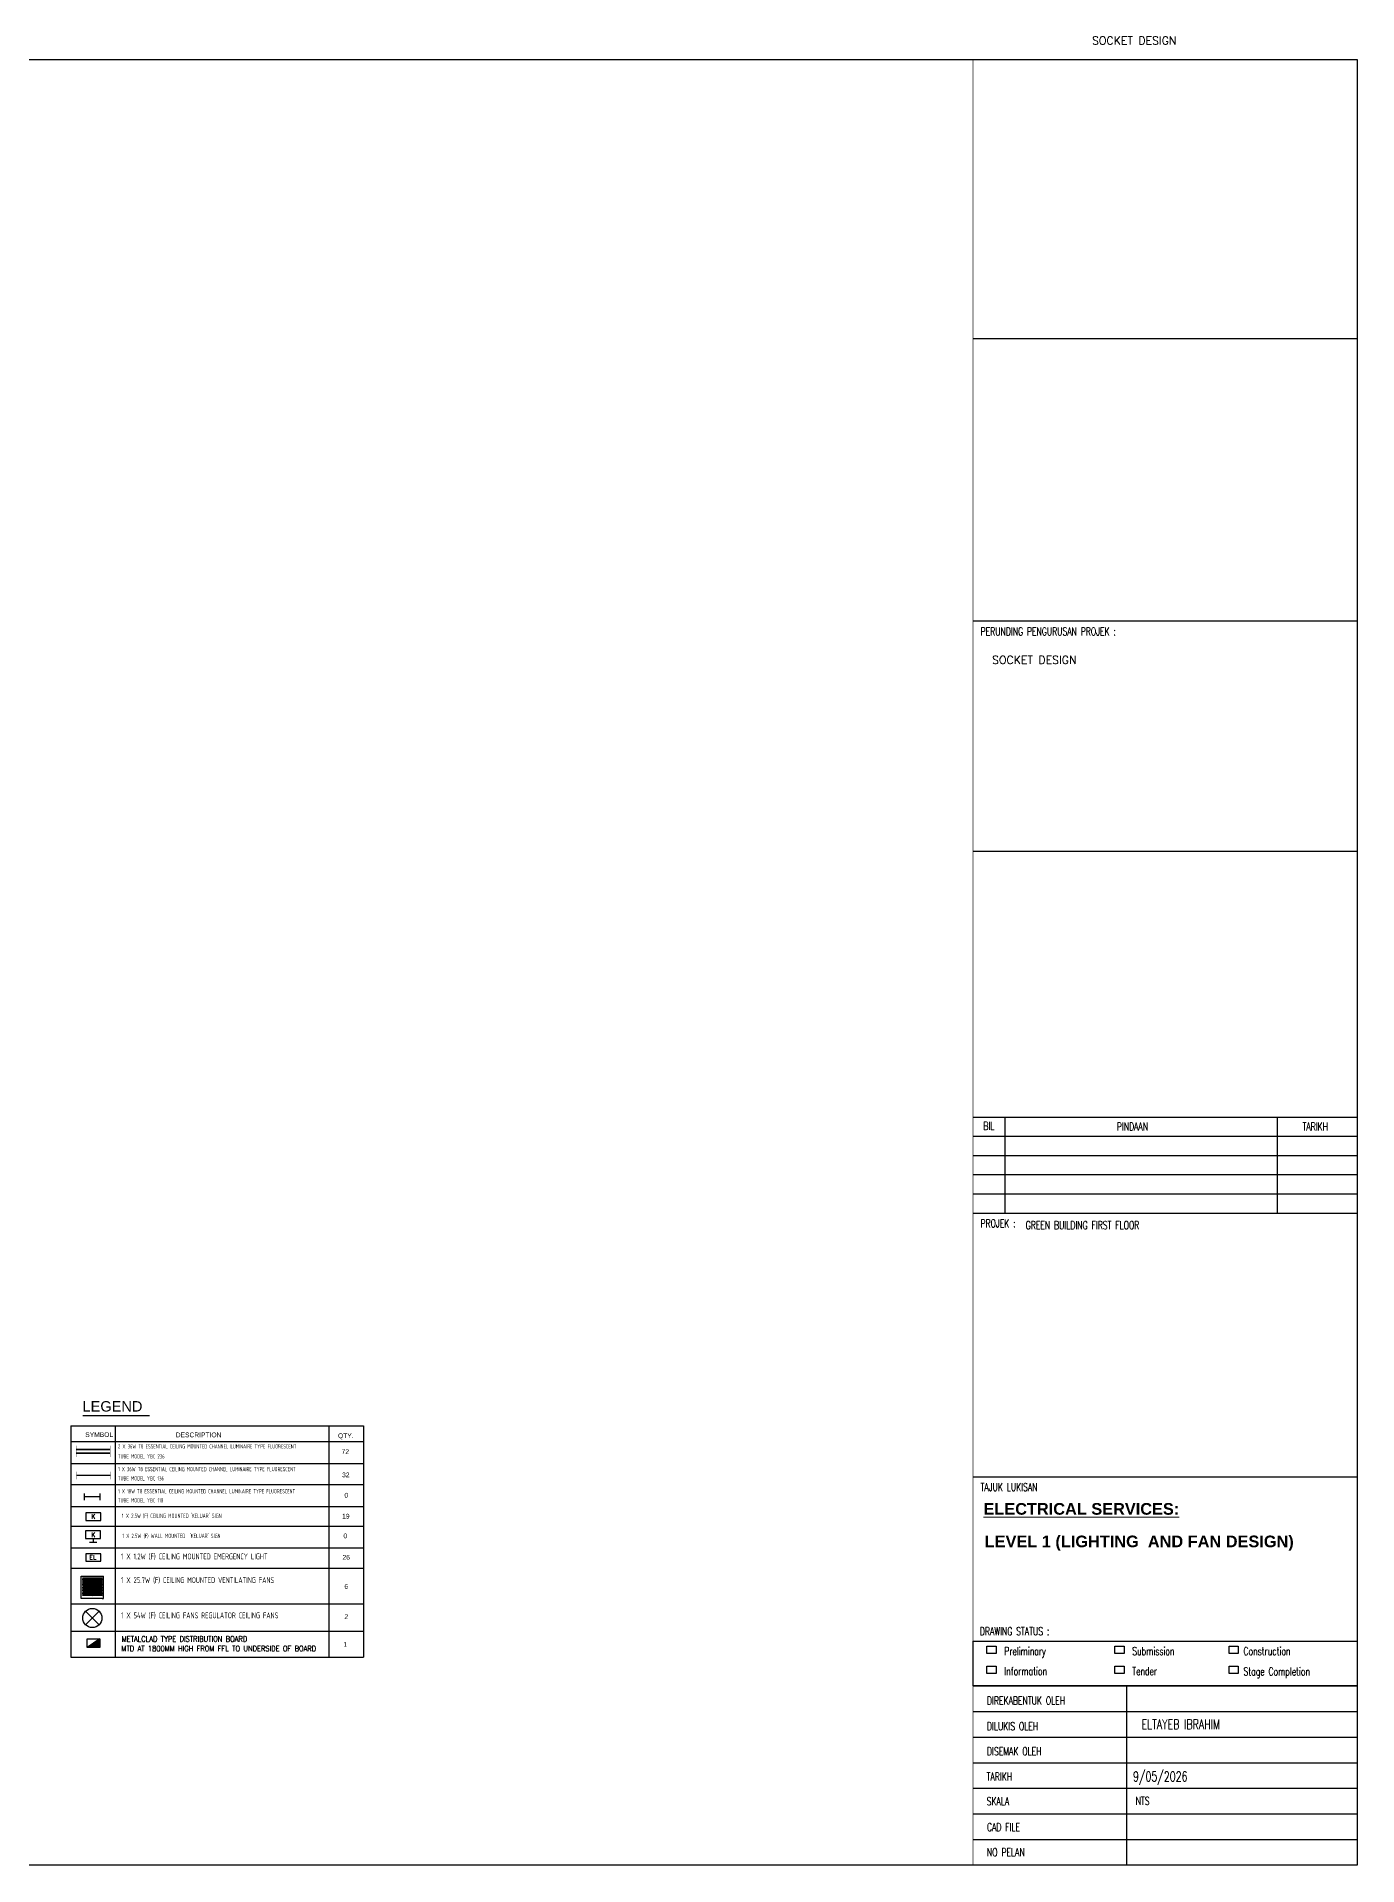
# Model space of a CAD drawing. Header units: inches. Extents: x -106637491 to 103561800, y -86378143 to 103507007.
# Drawn here: x 64768 to 112202, y 13676 to 79376 of the extents above; entities that cross this region are included whole.
import ezdxf

# ---------------------------------------------------------------- set-up
doc = ezdxf.new("R2010")
doc.units = ezdxf.units.IN
doc.header["$MEASUREMENT"] = 0
doc.linetypes.add('DASHED2', pattern=[0.375, 0.25, -0.125])
doc.layers.get('0').update_dxf_attribs({"color": 255})
for name, color, linetype in [('9', 7, 'Continuous'), ('A-TXTBOMBA', 7, 'Continuous'), ('area', 3, 'Continuous'), ('dmension', 4, 'Continuous'), ('dxt_text', 4, 'Continuous'), ('Edges', 7, 'Continuous'), ('eLAMPU', 7, 'Continuous'), ('ELECT', 6, 'Continuous'), ('elk_LAMPU', 6, 'Continuous'), ('FITTING', 40, 'Continuous'), ('lamb(new)', 5, 'Continuous'), ('LAMPU', 7, 'Continuous'), ('t.block', 4, 'Continuous'), ('TB', 8, 'Continuous')]:
    doc.layers.add(name, color=color, linetype=linetype)
doc.layers.add('TEXT', color=8, linetype='Continuous', lineweight=20)
doc.layers.get('elk_LAMPU').off()
doc.styles.add('ARIAL', font='romans.shx', dxfattribs={"height": 2})
doc.styles.add('ARIAL2', font='arial.ttf', dxfattribs={"height": 200})
doc.styles.add('DIM', font='dim', dxfattribs={"width": 0.75})
doc.styles.add('ROMANS', font='romans.shx', dxfattribs={"width": 0.5, "height": 400})
doc.styles.add('SANSSERIFBOLD', font='sasb____.pfb', dxfattribs={"height": 12})
doc.styles.add('TEXT25', font='SIMPLEX.shx', dxfattribs={"width": 0.7, "height": 62.5})

# ---------------------------------------------------------------- blocks, each defined once
blk = doc.blocks.new('YBS 118')
at = {"layer": 'lamb(new)'}
for p, q in [((86608002, -1196899), (86608002, -1196643)), ((86608612, -1196899), (86608612, -1196643))]:
    blk.add_line(p, q, dxfattribs=at)
for points, const_width in [([(86608612, -1196771), (86608002, -1196771)], 50.8), ([(86608002, -1196899), (86608002, -1196643)], 10.2), ([(86608612, -1196899), (86608612, -1196643)], 10.2)]:
    blk.add_lwpolyline(points, dxfattribs=dict(at, const_width=const_width))
blk = doc.blocks.new('EXITE')
at = {"layer": 'A-TXTBOMBA', "color": 3}
blk.add_lwpolyline([(86607836, -1196697), (86607300, -1196697), (86607300, -1196967), (86607836, -1196967)], close=True, dxfattribs=at)
at = {"layer": 'A-TXTBOMBA', "color": 3, "style": 'ARIAL'}
blk.add_text('K', height=165, dxfattribs=at).set_placement((86607491, -1196907))
blk = doc.blocks.new('Elight')
at = {"layer": 'A-TXTBOMBA', "color": 6}
blk.add_lwpolyline([(86606267, -1196730), (86605731, -1196730), (86605731, -1197001), (86606267, -1197001)], close=True, dxfattribs=at)
at = {"layer": 'A-TXTBOMBA', "color": 6, "style": 'ARIAL'}
blk.add_text('EL', height=164.8, dxfattribs=at).set_placement((86605850, -1196940))
blk = doc.blocks.new('eexit')
at = {"layer": 'A-TXTBOMBA', "color": 3}
blk.add_lwpolyline([(86700150, -1205751), (86699614, -1205751), (86699614, -1206022), (86700150, -1206022)], close=True, dxfattribs=at)
at = {"layer": 'eLAMPU', "color": 3, "linetype": 'Continuous'}
for p, q in [((86700015, -1206171), (86699748, -1206171)), ((86699882, -1206011), (86699882, -1206171))]:
    blk.add_line(p, q, dxfattribs=at)
at = {"layer": 'A-TXTBOMBA', "color": 3, "style": 'ARIAL'}
blk.add_text('K', height=165, dxfattribs=at).set_placement((86699817, -1205977))
blk = doc.blocks.new('Exhaust Fan 8-Inch fr')
at = {"layer": 'Edges'}
for p, q in [((-5.91, 7.27), (5.91, 7.27)), ((-5.91, -4.54), (-5.91, 7.27)), ((-5.12, 6.08), (-5.12, 6.47)), ((-5.12, 6.47), (5.12, 6.47)), ((5.12, 6.08), (-5.12, 6.08)), ((-5.12, 5.26), (-5.12, 5.65)), ((-5.12, 5.65), (-0.31, 5.65)), ((-1.81, 5.26), (-5.12, 5.26)), ((-5.12, 4.43), (-5.12, 4.83)), ((-5.12, 4.83), (-2.54, 4.83)), ((-3.05, 4.43), (-5.12, 4.43)), ((-5.12, 3.61), (-5.12, 4)), ((-5.12, 4), (-3.38, 4)), ((-3.69, 3.61), (-5.12, 3.61)), ((-5.12, 2.79), (-5.12, 3.18)), ((-5.12, 3.18), (-3.89, 3.18)), ((-4.06, 2.79), (-5.12, 2.79)), ((-5.12, 1.96), (-5.12, 2.36)), ((-5.12, 2.36), (-4.2, 2.36)), ((-4.25, 1.96), (-5.12, 1.96)), ((-5.12, 1.14), (-5.12, 1.53)), ((-5.12, 1.53), (-4.31, 1.53)), ((-4.3, 1.14), (-5.12, 1.14)), ((-5.12, 0.32), (-5.12, 0.71)), ((-5.12, 0.71), (-4.25, 0.71)), ((-4.19, 0.32), (-5.12, 0.32)), ((-4.31, 1.53), (-4.33, 1.36)), ((-4.33, 1.36), (-4.3, 1.14)), ((-4.31, 1.53), (-4.29, 1.53)), ((-4.29, 1.14), (-4.3, 1.14)), ((-4.29, 1.53), (-4.29, 1.14)), ((-4.29, 1.53), (-4.22, 1.53)), ((-2.3, 1.14), (-4.29, 1.14)), ((-4.22, 2.17), (-4.25, 1.96)), ((-4.22, 1.96), (-4.25, 1.96)), ((-4.25, 0.71), (-4.22, 0.55)), ((-4.25, 0.71), (-3.04, 0.71)), ((-4.2, 2.36), (-4.22, 2.17)), ((-4.22, 1.96), (-4.22, 2.17)), ((-1.63, 1.96), (-4.22, 1.96)), ((-4.22, 1.53), (-4.22, 1.52)), ((-4.22, 1.53), (-1.43, 1.53)), ((-4.22, 1.52), (-1.43, 1.52)), ((-4.22, 0.65), (-3.16, 0.65)), ((-4.22, 0.55), (-4.22, 0.65)), ((-4.22, 0.55), (-4.19, 0.32)), ((-4.2, 2.36), (-1.93, 2.36)), ((-3.53, 0.32), (-4.19, 0.32)), ((-3.89, 3.18), (-4.06, 2.79)), ((-2.18, 2.79), (-4.06, 2.79)), ((-3.89, 3.18), (-2.4, 3.18)), ((-3.38, 4), (-3.69, 3.61)), ((-2.65, 3.61), (-3.69, 3.61)), ((-3.37, 0.52), (-3.53, 0.32)), ((-0.3, 0.32), (-3.53, 0.32)), ((-3.38, 4), (-2.75, 4)), ((-3.37, 0.52), (-3.16, 0.65)), ((-3.16, 0.65), (-3.04, 0.71)), ((-2.54, 4.83), (-3.05, 4.43)), ((-2.52, 4.43), (-3.05, 4.43)), ((-3.04, 0.71), (-0.26, 0.71)), ((-2.71, 3.71), (-2.75, 4)), ((-2.75, 4), (-2.74, 4)), ((-2.7, 3.72), (-2.74, 4)), ((-2.74, 4), (-0.47, 4)), ((-2.7, 3.72), (-2.71, 3.71)), ((-2.65, 3.61), (-2.71, 3.71)), ((-2.64, 3.61), (-2.7, 3.72)), ((-2.64, 3.61), (-2.65, 3.61)), ((-0.24, 3.61), (-2.64, 3.61)), ((-2.54, 4.83), (-1.91, 4.83)), ((-2.52, 4.43), (-2.46, 4.51)), ((-2.51, 4.43), (-2.52, 4.43)), ((-2.51, 4.43), (-2.45, 4.51)), ((-0.72, 4.43), (-2.51, 4.43)), ((-2.45, 4.51), (-2.46, 4.51)), ((-2.45, 4.51), (-1.91, 4.83)), ((-2.18, 2.79), (-2.4, 3.18)), ((-2.4, 3.18), (-2.39, 3.18)), ((-2.16, 2.79), (-2.39, 3.18)), ((-2.39, 3.18), (0.01, 3.18)), ((-2.3, 1.14), (-1.74, 1.46)), ((-0.61, 1.14), (-2.3, 1.14)), ((-2.16, 2.79), (-2.18, 2.79)), ((0.1, 2.79), (-2.16, 2.79)), ((-1.77, 2.08), (-1.93, 2.36)), ((-1.93, 2.36), (-1.91, 2.36)), ((-1.91, 4.83), (-0.99, 4.83)), ((-1.76, 2.09), (-1.91, 2.36)), ((-1.91, 2.36), (0.07, 2.36)), ((-1.43, 5.42), (-1.81, 5.26)), ((-1.43, 5.26), (-1.81, 5.26)), ((-1.76, 2.09), (-1.77, 2.08)), ((-1.77, 2.08), (-1.63, 1.96)), ((-1.76, 2.09), (-1.61, 1.96)), ((-1.74, 1.46), (-1.43, 1.52)), ((-1.61, 1.96), (-1.63, 1.96)), ((-0.35, 1.96), (-1.61, 1.96)), ((-1.12, 5.54), (-1.43, 5.42)), ((-1.43, 5.42), (-1.43, 5.26)), ((-1.03, 5.26), (-1.43, 5.26)), ((-1.43, 1.53), (-1.43, 1.52)), ((-1.43, 1.52), (-1.32, 1.53)), ((-1.43, 1.53), (-1.32, 1.53)), ((-1.43, 1.52), (-1.43, 1.52)), ((-1.32, 1.53), (-1.14, 1.53)), ((-1.14, 1.53), (-1.1, 1.52)), ((-1.14, 1.53), (-1.1, 1.53)), ((-1.03, 5.56), (-1.12, 5.54)), ((-1.1, 1.53), (-1.1, 1.52)), ((-1.1, 1.53), (-0.65, 1.53)), ((-1.1, 1.52), (-0.72, 1.42)), ((-0.31, 5.65), (-1.03, 5.56)), ((-1.03, 5.56), (-1.03, 5.26)), ((1.03, 5.26), (-1.03, 5.26)), ((-0.9, 4.76), (-0.99, 4.83)), ((-0.99, 4.83), (1.03, 4.83)), ((-0.9, 4.76), (-0.72, 4.43)), ((1.03, 4.43), (-0.72, 4.43)), ((-0.72, 1.42), (-0.66, 1.37)), ((-0.67, 1.43), (-0.65, 1.53)), ((-0.66, 1.37), (-0.67, 1.43)), ((-0.65, 1.26), (-0.66, 1.37)), ((-0.65, 1.53), (0.61, 1.53)), ((-0.61, 1.14), (-0.65, 1.26)), ((0.57, 1.14), (-0.61, 1.14)), ((-0.47, 4), (-0.24, 3.61)), ((-0.47, 4), (1.03, 4)), ((-0.35, 1.96), (-0.33, 1.98)), ((0.31, 1.96), (-0.35, 1.96)), ((-0.33, 1.98), (-0.17, 2.04)), ((-0.31, 5.65), (0.31, 5.65)), ((-0.3, 0.32), (-0.23, 0.57)), ((-0.29, 0.32), (-0.3, 0.32)), ((-0.29, 0.32), (-0.27, 0.37)), ((-0.13, 0.32), (-0.29, 0.32)), ((-0.27, 0.37), (-0.22, 0.56)), ((-0.27, 0.37), (-0.12, 0.35)), ((-0.22, 0.56), (-0.26, 0.71)), ((-0.23, 0.57), (-0.26, 0.71)), ((-0.26, 0.71), (-0.26, 0.71)), ((-0.26, 0.71), (-0.01, 0.71)), ((1.03, 3.61), (-0.24, 3.61)), ((-0.23, 0.57), (-0.22, 0.56)), ((-0.17, 2.04), (-0.05, 2.05)), ((-0.13, 0.32), (-0.12, 0.35)), ((-0.12, 0.32), (-0.13, 0.32)), ((-0.12, 0.32), (-0.01, 0.7)), ((-0.12, 0.35), (-0.02, 0.69)), ((1.97, 0.32), (-0.12, 0.32)), ((0, 2.1), (-0.05, 2.05)), ((-0.05, 2.05), (0, 2.06)), ((-0.02, 0.69), (-0.01, 0.71)), ((-0.01, 0.7), (-0.02, 0.69)), ((-0.01, 0.7), (0, 0.71)), ((-0.01, 0.71), (0, 0.71)), ((0.07, 2.36), (0, 2.1)), ((0, 2.06), (0.17, 2.03)), ((0, 0.71), (1.75, 0.71)), ((0.01, 3.18), (0.04, 3.13)), ((0.01, 3.18), (0.64, 3.18)), ((0.04, 3.13), (0.1, 2.79)), ((0.07, 2.36), (0.19, 2.36)), ((0.31, 2.79), (0.1, 2.79)), ((0.17, 2.03), (0.25, 1.99)), ((0.19, 2.36), (0.18, 2.29)), ((0.18, 2.29), (0.25, 1.99)), ((0.19, 2.36), (3.33, 2.36)), ((0.25, 1.99), (0.31, 1.96)), ((1.03, 5.56), (0.31, 5.65)), ((0.31, 5.65), (5.12, 5.65)), ((0.64, 3.18), (0.31, 2.79)), ((3.54, 2.79), (0.31, 2.79)), ((2.67, 1.96), (0.31, 1.96)), ((0.6, 1.22), (0.57, 1.14)), ((0.62, 1.14), (0.57, 1.14)), ((0.63, 1.39), (0.6, 1.22)), ((0.61, 1.53), (0.62, 1.49)), ((0.61, 1.53), (1.92, 1.53)), ((0.67, 1.44), (0.62, 1.49)), ((0.62, 1.49), (0.62, 1.48)), ((0.68, 1.43), (0.62, 1.48)), ((0.62, 1.48), (0.63, 1.39)), ((0.84, 1.19), (0.62, 1.14)), ((1.03, 1.14), (0.62, 1.14)), ((0.64, 3.18), (3.49, 3.18)), ((1.16, 1.31), (0.67, 1.44)), ((0.67, 1.44), (0.68, 1.43)), ((1.02, 1.34), (0.68, 1.43)), ((0.99, 1.15), (0.84, 1.19)), ((0.99, 1.15), (1.02, 1.34)), ((1.03, 1.14), (0.99, 1.15)), ((1.17, 1.3), (1.02, 1.34)), ((1.03, 5.56), (1.03, 5.26)), ((1.12, 5.54), (1.03, 5.56)), ((1.43, 5.26), (1.03, 5.26)), ((1.03, 4.83), (1.03, 4.43)), ((1.03, 4.83), (1.43, 4.83)), ((1.43, 4.43), (1.03, 4.43)), ((1.03, 4), (1.03, 3.61)), ((1.03, 4), (1.43, 4)), ((1.37, 3.61), (1.03, 3.61)), ((1.2, 1.14), (1.03, 1.14)), ((1.43, 5.42), (1.12, 5.54)), ((1.69, 1.4), (1.16, 1.31)), ((1.16, 1.31), (1.17, 1.3)), ((1.22, 1.31), (1.17, 1.3)), ((1.22, 1.31), (1.2, 1.14)), ((1.43, 1.14), (1.2, 1.14)), ((1.43, 1.34), (1.22, 1.31)), ((1.37, 3.61), (1.43, 3.64)), ((3.24, 3.61), (1.37, 3.61)), ((1.43, 5.42), (1.43, 5.26)), ((1.81, 5.26), (1.43, 5.42)), ((1.81, 5.26), (1.43, 5.26)), ((1.43, 4.83), (1.43, 4.43)), ((1.43, 4.83), (2.54, 4.83)), ((3.05, 4.43), (1.43, 4.43)), ((1.43, 4), (1.43, 3.64)), ((1.43, 3.64), (2.05, 4)), ((1.43, 4), (2.05, 4)), ((1.7, 1.39), (1.43, 1.34)), ((1.43, 1.34), (1.43, 1.14)), ((4.29, 1.14), (1.43, 1.14)), ((1.92, 1.53), (1.69, 1.4)), ((1.69, 1.4), (1.7, 1.39)), ((1.92, 1.52), (1.7, 1.39)), ((1.75, 0.71), (1.78, 0.65)), ((1.75, 0.71), (4.25, 0.71)), ((1.78, 0.65), (4.2, 0.65)), ((1.78, 0.65), (1.97, 0.32)), ((5.12, 5.26), (1.81, 5.26)), ((1.95, 1.53), (1.92, 1.52)), ((1.92, 1.53), (1.95, 1.53)), ((1.92, 1.52), (4.2, 1.52)), ((1.95, 1.53), (4.2, 1.53)), ((4.19, 0.32), (1.97, 0.32)), ((2.05, 4), (2.92, 4)), ((3.05, 4.43), (2.54, 4.83)), ((2.54, 4.83), (5.12, 4.83)), ((3.32, 2.34), (2.67, 1.96)), ((2.69, 1.96), (2.67, 1.96)), ((3.33, 2.33), (2.69, 1.96)), ((4.2, 1.96), (2.69, 1.96)), ((2.92, 4), (3.08, 3.89)), ((2.92, 4), (3.38, 4)), ((5.12, 4.43), (3.05, 4.43)), ((3.08, 3.89), (3.24, 3.61)), ((3.69, 3.61), (3.24, 3.61)), ((3.32, 2.34), (3.33, 2.36)), ((3.32, 2.34), (3.33, 2.33)), ((3.33, 2.33), (3.35, 2.36)), ((3.33, 2.36), (3.35, 2.36)), ((3.35, 2.36), (4.2, 2.36)), ((3.69, 3.61), (3.38, 4)), ((3.38, 4), (5.12, 4)), ((3.49, 3.18), (3.5, 3.15)), ((3.49, 3.18), (3.89, 3.18)), ((3.54, 2.79), (3.5, 3.15)), ((3.5, 3.15), (3.51, 3.14)), ((3.54, 2.79), (3.51, 3.14)), ((4.06, 2.79), (3.54, 2.79)), ((3.54, 2.79), (3.54, 2.79)), ((5.12, 3.61), (3.69, 3.61)), ((4.06, 2.79), (3.89, 3.18)), ((3.89, 3.18), (5.12, 3.18)), ((5.12, 2.79), (4.06, 2.79)), ((4.19, 0.32), (4.2, 0.38)), ((5.12, 0.32), (4.19, 0.32)), ((4.2, 2.34), (4.2, 2.36)), ((4.2, 2.36), (5.12, 2.36)), ((4.2, 2.34), (4.2, 2.33)), ((4.25, 1.96), (4.2, 2.33)), ((4.2, 2.33), (4.2, 1.96)), ((4.25, 1.96), (4.2, 1.96)), ((4.2, 1.52), (4.2, 1.53)), ((4.2, 1.53), (4.29, 1.53)), ((4.2, 0.38), (4.25, 0.71)), ((4.2, 0.65), (4.2, 0.38)), ((5.12, 1.96), (4.25, 1.96)), ((4.25, 0.71), (5.12, 0.71)), ((4.29, 1.53), (4.29, 1.14)), ((4.29, 1.53), (4.31, 1.53)), ((4.3, 1.14), (4.29, 1.14)), ((4.3, 1.14), (4.33, 1.36)), ((5.12, 1.14), (4.3, 1.14)), ((4.33, 1.36), (4.31, 1.53)), ((4.31, 1.53), (5.12, 1.53)), ((5.12, 6.47), (5.12, 6.08)), ((5.12, 5.65), (5.12, 5.26)), ((5.12, 4.83), (5.12, 4.43)), ((5.12, 4), (5.12, 3.61)), ((5.12, 3.18), (5.12, 2.79)), ((5.12, 2.36), (5.12, 1.96)), ((5.12, 1.53), (5.12, 1.14)), ((5.12, 0.71), (5.12, 0.32)), ((5.91, -4.54), (5.91, 7.27)), ((5.21, -4.54), (-5.91, -4.54)), ((-5.12, -0.51), (-5.12, -0.11)), ((-5.12, -0.11), (-4.04, -0.11)), ((-3.87, -0.51), (-5.12, -0.51)), ((-5.12, -1.33), (-5.12, -0.94)), ((-5.12, -0.94), (-3.65, -0.94)), ((-3.35, -1.33), (-5.12, -1.33)), ((-5.12, -2.15), (-5.12, -1.76)), ((-5.12, -1.76), (-2.99, -1.76)), ((-2.47, -2.15), (-5.12, -2.15)), ((-5.12, -2.98), (-5.12, -2.58)), ((-5.12, -2.58), (-1.7, -2.58)), ((5.12, -2.98), (-5.12, -2.98)), ((-4.04, -0.11), (-4.02, -0.14)), ((-4.04, -0.11), (-3.57, -0.11)), ((-4.02, -0.14), (-3.57, -0.14)), ((-4.02, -0.14), (-3.87, -0.51)), ((-3.43, -0.51), (-3.87, -0.51)), ((-3.65, -0.94), (-3.57, -1.04)), ((-3.65, -0.94), (-3.18, -0.94)), ((-3.57, -0.11), (-3.57, -0.14)), ((-3.57, -0.11), (-0.52, -0.11)), ((-3.57, -0.14), (-3.56, -0.29)), ((-3.57, -1.04), (-3.12, -1.04)), ((-3.57, -1.04), (-3.35, -1.33)), ((-3.56, -0.29), (-3.43, -0.51)), ((-1, -0.51), (-3.43, -0.51)), ((-2.71, -1.33), (-3.35, -1.33)), ((-3.13, -1.03), (-3.18, -0.94)), ((-3.18, -0.94), (-1.75, -0.94)), ((-2.71, -1.33), (-3.13, -1.03)), ((-3.13, -1.03), (-3.12, -1.04)), ((-2.71, -1.33), (-3.12, -1.04)), ((-3.12, -1.04), (-3.12, -1.04)), ((-2.99, -1.76), (-2.47, -2.15)), ((-2.99, -1.76), (-1.43, -1.76)), ((-2.34, -1.28), (-2.71, -1.33)), ((-2.71, -1.33), (-2.71, -1.33)), ((-2.65, -1.33), (-2.71, -1.33)), ((-2.71, -1.33), (-2.71, -1.33)), ((-2.33, -1.29), (-2.65, -1.33)), ((-1.43, -1.33), (-2.65, -1.33)), ((-1.43, -2.15), (-2.47, -2.15)), ((-1.75, -0.94), (-2.34, -1.28)), ((-2.34, -1.28), (-2.33, -1.29)), ((-1.91, -1.04), (-2.33, -1.29)), ((-1.72, -0.94), (-1.91, -1.04)), ((-1.91, -1.04), (-1.43, -1.04)), ((-1.75, -0.94), (-1.72, -0.94)), ((-1.72, -0.94), (-1.43, -0.94)), ((-1.7, -2.58), (-1.43, -2.69)), ((-1.7, -2.58), (-1.43, -2.58)), ((-1.43, -0.94), (-1.43, -1.04)), ((-1.43, -0.94), (-1.03, -0.94)), ((-1.43, -1.04), (-1.43, -1.33)), ((-1.03, -1.33), (-1.43, -1.33)), ((-1.43, -1.76), (-1.43, -2.15)), ((-1.43, -1.76), (-1.03, -1.76)), ((-1.03, -2.15), (-1.43, -2.15)), ((-1.43, -2.58), (-1.43, -2.69)), ((-1.43, -2.58), (-1.03, -2.58)), ((-1.43, -2.69), (-1.12, -2.82)), ((-1.12, -2.82), (-1.03, -2.83)), ((-1.03, -1.33), (-1.03, -0.94)), ((-1.03, -0.94), (0.29, -0.94)), ((0.51, -1.33), (-1.03, -1.33)), ((-1.03, -2.15), (-1.03, -1.76)), ((-1.03, -1.76), (0.76, -1.76)), ((1.03, -2.15), (-1.03, -2.15)), ((-1.03, -2.83), (-1.03, -2.58)), ((-1.03, -2.58), (1.03, -2.58)), ((-1.03, -2.83), (0, -2.97)), ((-0.7, -0.33), (-1, -0.51)), ((-0.97, -0.51), (-1, -0.51)), ((-0.7, -0.35), (-0.97, -0.51)), ((0.04, -0.51), (-0.97, -0.51)), ((-0.7, -0.35), (-0.5, -0.11)), ((-0.7, -0.33), (-0.52, -0.11)), ((-0.7, -0.33), (-0.7, -0.35)), ((-0.52, -0.11), (-0.5, -0.11)), ((-0.5, -0.11), (-0.1, -0.11)), ((-0.07, -0.33), (-0.1, -0.11)), ((-0.1, -0.11), (-0.09, -0.11)), ((-0.05, -0.32), (-0.09, -0.11)), ((-0.09, -0.11), (2.22, -0.11)), ((-0.05, -0.32), (-0.07, -0.33)), ((0.04, -0.51), (-0.07, -0.33)), ((0.05, -0.51), (-0.05, -0.32)), ((0, -2.97), (1.03, -2.83)), ((0.05, -0.51), (0.04, -0.51)), ((2.45, -0.51), (0.05, -0.51)), ((0.51, -1.33), (0.29, -0.94)), ((0.29, -0.94), (0.3, -0.94)), ((0.53, -1.33), (0.3, -0.94)), ((0.3, -0.94), (2.69, -0.94)), ((0.53, -1.33), (0.51, -1.33)), ((2.7, -1.33), (0.53, -1.33)), ((0.88, -1.96), (0.76, -1.76)), ((0.76, -1.76), (0.78, -1.76)), ((0.89, -1.95), (0.78, -1.76)), ((0.78, -1.76), (2.35, -1.76)), ((0.89, -1.95), (0.88, -1.96)), ((0.88, -1.96), (1.03, -2.08)), ((0.89, -1.95), (1.15, -2.15)), ((1.03, -2.08), (1.03, -2.15)), ((1.03, -2.08), (1.13, -2.15)), ((1.13, -2.15), (1.03, -2.15)), ((1.03, -2.58), (1.03, -2.83)), ((1.03, -2.58), (1.43, -2.58)), ((1.03, -2.83), (1.12, -2.82)), ((1.12, -2.82), (1.43, -2.69)), ((1.15, -2.15), (1.13, -2.15)), ((1.49, -2.15), (1.15, -2.15)), ((1.43, -2.58), (1.43, -2.69)), ((1.43, -2.69), (1.7, -2.58)), ((1.43, -2.58), (1.7, -2.58)), ((1.49, -2.15), (1.7, -2.14)), ((1.56, -2.15), (1.49, -2.15)), ((1.56, -2.15), (1.69, -2.14)), ((2.47, -2.15), (1.56, -2.15)), ((1.7, -2.14), (1.69, -2.14)), ((2.35, -1.76), (1.7, -2.14)), ((1.7, -2.58), (5.12, -2.58)), ((2.22, -0.11), (2.24, -0.14)), ((2.22, -0.11), (4.04, -0.11)), ((2.24, -0.14), (4.02, -0.14)), ((2.24, -0.14), (2.45, -0.51)), ((2.35, -1.76), (2.99, -1.76)), ((3.87, -0.51), (2.45, -0.51)), ((2.47, -2.15), (2.99, -1.76)), ((5.12, -2.15), (2.47, -2.15)), ((2.69, -0.94), (2.7, -1.04)), ((2.69, -0.94), (3.65, -0.94)), ((2.7, -1.04), (3.57, -1.04)), ((2.7, -1.04), (2.73, -1.29)), ((2.73, -1.29), (2.7, -1.33)), ((3.35, -1.33), (2.7, -1.33)), ((2.99, -1.76), (5.12, -1.76)), ((3.35, -1.33), (3.57, -1.04)), ((5.12, -1.33), (3.35, -1.33)), ((3.57, -1.04), (3.65, -0.94)), ((3.65, -0.94), (5.12, -0.94)), ((3.87, -0.51), (4.02, -0.14)), ((5.12, -0.51), (3.87, -0.51)), ((4.02, -0.14), (4.04, -0.11)), ((4.04, -0.11), (5.12, -0.11)), ((5.12, -0.11), (5.12, -0.51)), ((5.12, -0.94), (5.12, -1.33)), ((5.12, -1.76), (5.12, -2.15)), ((5.12, -2.58), (5.12, -2.98)), ((5.21, -4.54), (5.72, -4.54)), ((5.72, -4.54), (5.91, -4.54))]:
    blk.add_line(p, q, dxfattribs=at)
blk = doc.blocks.new('ceiling fan')
at = {"layer": 'ELECT', "color": 6}
for p, q in [((86610809, -1196104), (86611870, -1195043)), ((86610809, -1195043), (86611870, -1196104))]:
    blk.add_line(p, q, dxfattribs=at)
blk.add_circle((86611340, -1195573), 750, dxfattribs=at)
blk = doc.blocks.new('DB')
at = {"layer": 'ELECT', "color": 2}
blk.add_line((253743, 25513), (253288, 25198), dxfattribs=at)
blk.add_lwpolyline([(253288, 25513), (253743, 25513), (253743, 25198), (253288, 25198)], close=True, dxfattribs=at)
blk.add_solid([(253743, 25513), (253743, 25198), (253288, 25198)], dxfattribs=at)
blk = doc.blocks.new('YBC 2X36')
at = {"layer": 'FITTING', "color": 3}
for points, const_width in [([(-610, 63), (610, 63)], 54.6), ([(-610, 201), (-610, -74)], 10.9), ([(-610, 72), (-610, -203)], 10.9), ([(610, 201), (610, -84)], 10.9), ([(610, 72), (610, -203)], 10.9), ([(-610, -66), (610, -66)], 54.6)]:
    blk.add_lwpolyline(points, dxfattribs=dict(at, const_width=const_width))
blk = doc.blocks.new('YBC 1X36')
at = {"layer": 'FITTING', "color": 3}
for points, const_width in [([(-610, 0), (610, 0)], 54.6), ([(-610, 138), (-610, -138)], 10.9), ([(610, 138), (610, -138)], 10.9)]:
    blk.add_lwpolyline(points, dxfattribs=dict(at, const_width=const_width))

msp = doc.modelspace()

# ---------------------------------------------------------------- linework, layer by layer
at = {"layer": '9', "color": 7}
msp.add_line((99544, 40562), (99544, 37113), dxfattribs=at)
at = {"layer": 'dmension', "ltscale": 100, "const_width": 23}
msp.add_lwpolyline([(98401, 78550), (98401, 13688), (112190, 13688), (112190, 78550), (98401, 78550)], dxfattribs=at)
at = {"layer": 'dxt_text'}
for points in [[(98898, 21286), (98898, 21557), (99227, 21557), (99227, 21286)], [(103493, 21557), (103822, 21557), (103822, 21286), (103493, 21286)], [(103493, 21286), (103493, 21557), (103822, 21557), (103822, 21286)], [(107595, 21286), (107595, 21557), (107924, 21557), (107924, 21286)], [(98898, 20838), (99227, 20838), (99227, 20566), (98898, 20566)], [(98898, 20566), (98898, 20838), (99227, 20838), (99227, 20566)], [(103493, 20566), (103493, 20838), (103822, 20838), (103822, 20566)], [(107595, 20566), (107595, 20838), (107924, 20838), (107924, 20566)]]:
    msp.add_lwpolyline(points, close=True, dxfattribs=at)
at = {"layer": 'LAMPU', "color": 1, "linetype": 'Continuous'}
for p, q in [((66424, 29835), (68823, 29835)), ((65996, 29468), (76514, 29468)), ((65996, 29468), (65996, 24350)), ((67591, 29468), (67591, 24350)), ((75265, 29468), (75265, 24350)), ((76504, 29468), (76504, 24350)), ((65996, 28906), (76514, 28906)), ((67591, 28457), (67591, 28457)), ((65996, 28115), (76514, 28115)), ((65996, 27356), (76514, 27356)), ((65996, 27215), (65996, 22098)), ((67591, 27215), (67591, 22098)), ((75265, 27215), (75265, 22098)), ((76504, 27206), (76504, 22089)), ((65996, 26569), (76514, 26569)), ((65996, 26155), (65996, 21157)), ((65996, 25858), (76504, 25858)), ((67591, 26155), (67591, 21157)), ((75265, 26155), (75265, 21157)), ((76504, 26155), (76504, 21157)), ((65996, 25088), (76504, 25088)), ((65996, 24350), (76504, 24350)), ((65996, 23073), (76504, 23073)), ((65996, 22089), (76504, 22089)), ((65996, 21157), (76504, 21157))]:
    msp.add_line(p, q, dxfattribs=at)
at = {"layer": 't.block', "color": 7, "linetype": 'Continuous'}
for p, q in [((112190, 78550), (112190, 13688)), ((98401, 40562), (112190, 40562)), ((109315, 40562), (109315, 37113)), ((98401, 39872), (112190, 39872)), ((98401, 39183), (112190, 39183)), ((98401, 38493), (112190, 38493)), ((98401, 37803), (112190, 37803)), ((98401, 37113), (112190, 37113)), ((98401, 27640), (112190, 27640)), ((98401, 20125), (112190, 20125)), ((103908, 20125), (103908, 13688)), ((98401, 19206), (112190, 19206)), ((98401, 18286), (112190, 18286)), ((98401, 17366), (112190, 17366)), ((98401, 16447), (112190, 16447)), ((98401, 15527), (112190, 15527)), ((98401, 14607), (112190, 14607))]:
    msp.add_line(p, q, dxfattribs=at)
at = {"layer": 't.block', "color": 7}
for p, q in [((112197, 68512), (98402, 68512)), ((112197, 58379), (98402, 58379)), ((112197, 50106), (98402, 50106))]:
    msp.add_line(p, q, dxfattribs=at)
at = {"layer": 't.block', "color": 7, "ltscale": 0.5}
msp.add_lwpolyline([(112190, 13688), (17335, 13688), (17335, 78550), (112190, 78550)], close=True, dxfattribs=at)
at = {"layer": 't.block', "color": 7, "linetype": 'Continuous'}
msp.add_lwpolyline([(98398, 21733), (112190, 21733), (112190, 20125), (98398, 20125)], close=True, dxfattribs=at)

# ---------------------------------------------------------------- block references
at = {"xscale": 67.64413300129952, "yscale": 67.64413300129952, "zscale": 67.64413300129952}
msp.add_blockref('Exhaust Fan 8-Inch fr', (66772, 23572), dxfattribs=at)
at = {"layer": 'A-TXTBOMBA'}
msp.add_blockref('DB', (-186708, -3695), dxfattribs=at)
at = {"layer": 'area'}
for name, p in [('EXITE', (-86540758, 1223040)), ('eexit', (-86633085, 1231446)), ('Elight', (-86539189, 1221603))]:
    msp.add_blockref(name, p, dxfattribs=at)
at = {"layer": 'dxt_text'}
for name, p in [('YBC 2X36', (66805, 28552)), ('YBC 1X36', (66814, 27688))]:
    msp.add_blockref(name, p, dxfattribs=at)
at = {"layer": 'elk_LAMPU', "color": 0, "linetype": 'DASHED2', "lineweight": 18, "xscale": 0.4586404132694923, "yscale": 0.4586404132694923, "zscale": 0.4586404132694923}
msp.add_blockref('ceiling fan', (-39656689, 570902), dxfattribs=at)
at = {"layer": 'lamb(new)', "xscale": 0.9296837370623666, "yscale": 0.9296837370623666, "zscale": 0.9296837370623666}
msp.add_blockref('YBS 118', (-80451563, 1139538), dxfattribs=at)

# ---------------------------------------------------------------- texts
at = {"layer": 'dxt_text', "style": 'TEXT25', "width": 0.7}
for s, height, p in [('PERUNDING PENGURUSAN PROJEK :', 287.51, (98670, 57864)), ('BIL', 287.5, (98769, 40099)), ('PINDAAN', 287.5, (103561, 40075)), ('TARIKH', 287.5, (110231, 40075)), ('PROJEK :', 287.5, (98668, 36599)), ('GREEN BUILDING FIRST FLOOR', 287.51, (100289, 36533)), ('TAJUK LUKISAN', 287.51, (98668, 27126)), ('DIREKABENTUK OLEH', 287.51, (98899, 19452)), ('DILUKIS OLEH', 287.51, (98899, 18533)), ('ELTAYEB IBRAHIM', 353.92, (104449, 18570)), ('DISEMAK OLEH', 287.51, (98899, 17633)), ('9/05/2026', 353.9, (104146, 16695)), ('TARIKH ', 287.5, (98887, 16724)), ('SKALA ', 287.5, (98887, 15840)), ('NTS', 287.5, (104239, 15851)), ('CAD FILE ', 287.5, (98899, 14910)), ('NO PELAN', 287.5, (98899, 14006))]:
    msp.add_text(s, height=height, dxfattribs=at).set_placement(p)
at = {"layer": 'dxt_text', "attachment_point": 1, "style": 'TEXT25'}
for s, insert, char_height in [('DRAWING STATUS :', (98645, 22232), 287.51), ('Preliminary', (99522, 21520), 287.51), ('Submission', (104116, 21520), 287.5), ('Construction', (108111, 21520), 287.51), ('Information', (99522, 20801), 287.51), ('Tender', (104116, 20801), 287.5), ('Stage Completion', (108111, 20789), 287.51)]:
    msp.add_mtext(s, dxfattribs=dict(at, insert=insert, char_height=char_height))
at = {"layer": 'ELECT', "color": 7, "style": 'ROMANS', "width": 0.75}
for s, p in [('METALCLAD TYPE DISTRIBUTION BOARD', (67826, 21712)), ('MTD AT 1800MM HIGH FROM FFL TO UNDERSIDE OF BOARD', (67816, 21368))]:
    msp.add_text(s, height=200, dxfattribs=at).set_placement(p)
at = {"layer": 'LAMPU', "style": 'ARIAL2'}
for s, height, p in [('LEGEND', 374.8, (66418, 29981)), ('SYMBOL', 171.8, (66516, 29067)), ('DESCRIPTION', 171.84, (69766, 29057)), ('QTY.', 171.8, (75593, 29026)), ('72', 171.8, (75722, 28455)), ('32', 171.8, (75740, 27620)), ('0', 172, (75823, 26888)), ('19', 171.8, (75741, 26136)), ('0', 172, (75788, 25428)), ('26', 171.8, (75753, 24658)), ('6', 172, (75823, 23609)), ('2', 172, (75823, 22528)), ('1', 172, (75786, 21531))]:
    msp.add_text(s, height=height, dxfattribs=at).set_placement(p)
at = {"layer": 'LAMPU', "color": 7, "linetype": 'Continuous', "style": 'DIM', "width": 0.75}
for s, height, p in [('2 X 36W T8 ESSENTIAL CEILING MOUNTED CHANNEL LUMINAIRE TYPE FLUORESCENT ', 151.22, (67692, 28654)), ('TUBE MODEL YBC 236', 151.22, (67692, 28297)), ('1 X 36W T8 ESSENTIAL CEILING MOUNTED CHANNEL LUMINAIRE TYPE FLUORESCENT ', 151.22, (67692, 27837)), ('TUBE MODEL YBC 136', 151.22, (67692, 27504)), ('1 X 18W T8 ESSENTIAL CEILING MOUNTED CHANNEL LUMINAIRE TYPE FLUORESCENT ', 151.22, (67692, 27043)), ('TUBE MODEL YBC 118', 151.22, (67692, 26716)), ('1 X 1.2W (F) CEILING MOUNTED EMERGENCY LIGHT', 211.41, (67801, 24671)), ('1 X 25.7W (F) CEILING MOUNTED VENTILATING FANS', 211.41, (67801, 23821)), ('1 X 54W (F) CEILING FANS REGULATOR CEILING FANS', 211.41, (67801, 22553))]:
    msp.add_text(s, height=height, dxfattribs=at).set_placement(p)
at = {"layer": 'LAMPU', "color": 7, "style": 'DIM', "width": 0.75}
for s, p in [("1 X 2.5W (F) CEILING MOUNTED 'KELUAR' SIGN", (67833, 26159)), ("1 X 2.5W (F) WALL MOUNTED  'KELUAR' SIGN", (67847, 25437))]:
    msp.add_text(s, height=155.34, dxfattribs=at).set_placement(p)
at = {"layer": 'TB', "color": 4, "linetype": 'Continuous', "char_height": 287.51, "width": 5132.08, "attachment_point": 1, "style": 'ARIAL'}
for insert in [(102672, 79376), (99083, 57127)]:
    msp.add_mtext('SOCKET DESIGN ', dxfattribs=dict(at, insert=insert))
at = {"layer": 'TEXT', "linetype": 'ByBlock', "style": 'SANSSERIFBOLD'}
for s, p in [('%%UELECTRICAL SERVICES:', (98773, 26275)), ('LEVEL 1 (LIGHTING  AND FAN DESIGN)', (98817, 25106))]:
    msp.add_text(s, height=419.4, dxfattribs=at).set_placement(p)

doc.saveas('drawing.dxf')
